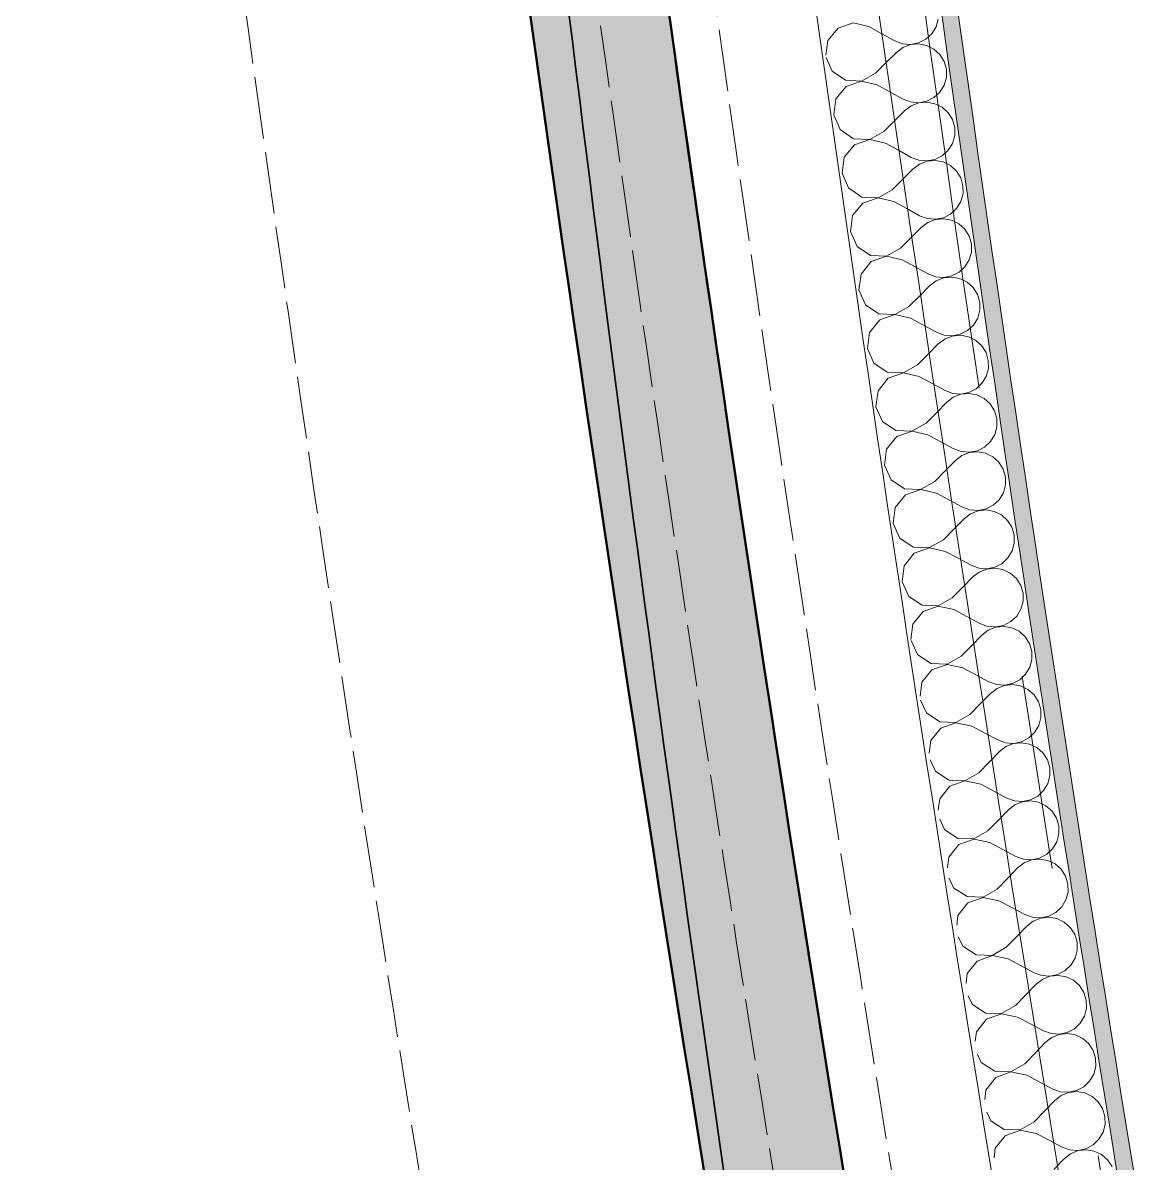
# Model space of a CAD drawing. Header units: millimetres. Extents: x -99530 to 90294, y -97212 to 56397.
# Drawn here: x -42573 to -41765, y -63266 to -62438 of the extents above; entities that cross this region are included whole.
import ezdxf
from ezdxf.enums import TextEntityAlignment as Align

# ---------------------------------------------------------------- set-up
doc = ezdxf.new("R2010")
doc.units = ezdxf.units.MM
doc.header["$MEASUREMENT"] = 0
doc.linetypes.add('Double Dashed', pattern=[1093.611073, 529.166651, -211.666656, 141.111112, -211.666656])
doc.linetypes.add('Hidden Line', pattern=[55, 45, -10])
for name, color, linetype in [('A-25-M_Wall_Ext', 7, 'Continuous'), ('A-25-M_Wall_Int', 7, 'Continuous'), ('New_A-15-MG_Structural_Grid_Phase_2', 7, 'Continuous'), ('New_A-20-M_Floor_Slab', 7, 'Continuous'), ('New_A-20-M_Hard_Landscape', 7, 'Continuous'), ('New_A-25-M_Wall_Ext', 7, 'Continuous')]:
    doc.layers.add(name, color=color, linetype=linetype)
for name, color, linetype, lineweight, true_color in [('A-25-M_Wall_Ext_Pen_No__107', 7, 'Continuous', 15, 0xa6a6a6), ('A-25-M_Wall_Ext_Pen_No__27', 7, 'Continuous', 50, 0x2a2a2a), ('A-25-M_Wall_Int_Pen_No__107', 7, 'Continuous', 15, 0xa6a6a6), ('A-25-M_Wall_Int_Pen_No__149', 7, 'Continuous', 0, 0x2a2a2a), ('New_A-15-MG_Structural_Grid_Phase_2_Pen_No__222', 7, 'Continuous', 13, 0x65af33), ('New_A-20-M_Hard_Landscape_Pen_No__53', 7, 'Continuous', 35, 0x444444)]:
    doc.layers.add(name, color=color, linetype=linetype, lineweight=lineweight, true_color=true_color)
for name, color, linetype, lineweight in [('A-25-M_Wall_Ext_Pen_No__87', 8, 'Continuous', 20), ('A-25-M_Wall_Int_Pen_No__193', 7, 'Continuous', 18), ('New_A-20-M_Floor_Slab_Pen_No__89', 8, 'Continuous', 20), ('New_A-25-M_Wall_Ext_Pen_No__87', 8, 'Continuous', 20)]:
    doc.layers.add(name, color=color, linetype=linetype, lineweight=lineweight)
doc.styles.add('GENERATED_STYLE_4', font='')
doc.styles.get('GENERATED_STYLE_4').set_extended_font_data('Swis721 BT')

# ---------------------------------------------------------------- blocks, each defined once
blk = doc.blocks.new('Mesh_2_1', base_point=(-42312.96, -61137.43))
at = {"layer": 'New_A-20-M_Hard_Landscape_Pen_No__53', "linetype": 'Continuous', "flags": 128}
blk.add_lwpolyline([(-42312.96, -61137.43), (-44611.59, -60132.63), (-45011.26, -60153.1), (-44779.44, -64647.12, 0.101309), (-40900.75, -69852.74, -0.324783), (-40933.13, -67038.12, -0.084886), (-41989.51, -63759.27, -0.016705)], format="xyb", close=True, dxfattribs=at)
blk = doc.blocks.new('Slab_56_1', base_point=(-44734.13, -52924.74))
at = {"layer": 'New_A-20-M_Floor_Slab_Pen_No__89', "linetype": 'Continuous', "flags": 128}
blk.add_lwpolyline([(-44734.13, -52924.74), (-44734.3, -52924.72, -0.179811), (-34721.45, -33027.69), (-34721.92, -33027.18), (-25959.6, -24873.2), (-20981.62, -27043.85), (-17009.56, -17934.66), (-17703.34, -17189.12), (-11222.85, -11158.55), (-10852.64, -11556.37), (-2918.66, -4173.23), (921.42, -599.75), (3259.49, -1619.27), (2636.44, -2195.91), (2144.41, -3324.28), (-4596.33, -18782.94), (-10337.07, -31948.28), (-13252.03, -30677.22), (-20095.26, -46371.16, -0.415568), (-30017.22, -50195.91), (-38341.96, -69287.69, -0.234037), (-41521.39, -64901.11, -0.022084), (-42146.95, -60901.38), (-44895.69, -59706.59, -0.043731)], format="xyb", close=True, dxfattribs=at)
blk = doc.blocks.new('Wall_233_1', base_point=(-42264.59, -61095.29))
at = {"layer": 'New_A-25-M_Wall_Ext_Pen_No__87', "linetype": 'Hidden Line'}
for radius, start in [(37234.44, 185.847464), (37284.44, 185.892366)]:
    blk.add_arc((-5223.89, -57301.83), radius, start, 191.659248, dxfattribs=at)
blk = doc.blocks.new('Wall_322_1', base_point=(-42261.67, -61124.25))
at = {"layer": 'A-25-M_Wall_Ext_Pen_No__107', "linetype": 'Continuous', "lineweight": 0, "true_color": 0x535353}
blk.add_hatch(color=251, dxfattribs=at).paths.add_polyline_path([(-42361.13, -61134.57, 0.025045), (-41783.48, -64868.72), (-41685.55, -64848.5, -0.025045), (-42261.67, -61124.25)])
at = {"layer": 'A-25-M_Wall_Ext_Pen_No__27', "linetype": 'Continuous'}
for radius in [37641.11, 37741.11]:
    blk.add_arc((-4821.59, -57239.2), radius, 185.924212, 191.662952, dxfattribs=at)
blk = doc.blocks.new('Wall_420_1', base_point=(-42568.57, -61112.06))
at = {"layer": 'A-25-M_Wall_Ext_Pen_No__87', "linetype": 'Hidden Line'}
for radius, end in [(37200.42, 192.529439), (37539.42, 192.534789)]:
    blk.add_arc((-5223.03, -57301.65), radius, 185.825796, end, dxfattribs=at)
blk = doc.blocks.new('*X1075')
at = {"layer": 'A-25-M_Wall_Int_Pen_No__107', "linetype": 'Continuous'}
for p, q in [((-41907.22, -62434.93), (-41908.84, -62440.6)), ((-41987.54, -62450.52), (-41980.07, -62441.5)), ((-41980.07, -62441.5), (-41968.97, -62437.75)), ((-41968.97, -62437.75), (-41957.57, -62440.39)), ((-41957.57, -62440.39), (-41948.19, -62445.56)), ((-41908.84, -62440.6), (-41911.94, -62445.62)), ((-41989.02, -62461.2), (-41987.54, -62450.52)), ((-41948.19, -62445.56), (-41938.81, -62450.73)), ((-41933.29, -62452.84), (-41938.81, -62450.73)), ((-41921.59, -62452.26), (-41927.4, -62453.36)), ((-41916.3, -62449.61), (-41921.59, -62452.26)), ((-41911.94, -62445.62), (-41916.3, -62449.61)), ((-41945.21, -62466.75), (-41937.62, -62459.2)), ((-41937.62, -62459.2), (-41932.89, -62455.65)), ((-41927.4, -62453.36), (-41933.29, -62452.84)), ((-41932.89, -62455.65), (-41927.37, -62453.53)), ((-41927.37, -62453.53), (-41921.49, -62452.99)), ((-41921.49, -62452.99), (-41915.68, -62454.08)), ((-41915.68, -62454.08), (-41910.39, -62456.71)), ((-41910.39, -62456.71), (-41906.02, -62460.68)), ((-41984.41, -62472.82), (-41988.79, -62462.92)), ((-41952.8, -62474.31), (-41945.21, -62466.75)), ((-41906.02, -62460.68), (-41902.9, -62465.7)), ((-41902.9, -62465.7), (-41901.28, -62471.37)), ((-41974.74, -62479.44), (-41984.41, -62472.82)), ((-41952.8, -62474.31), (-41963.05, -62479.99)), ((-41901.28, -62471.37), (-41901.27, -62477.26)), ((-41981.57, -62492.95), (-41974.11, -62483.92)), ((-41963.05, -62479.99), (-41974.74, -62479.44)), ((-41974.11, -62483.92), (-41963.02, -62480.16)), ((-41963.02, -62480.16), (-41951.61, -62482.78)), ((-41951.61, -62482.78), (-41942.22, -62487.94)), ((-41902.88, -62482.94), (-41905.98, -62487.97)), ((-41901.27, -62477.26), (-41902.88, -62482.94)), ((-41983.16, -62504.55), (-41981.57, -62492.95)), ((-41942.22, -62487.94), (-41932.84, -62493.1)), ((-41927.32, -62495.2), (-41932.84, -62493.1)), ((-41910.34, -62491.96), (-41915.62, -62494.61)), ((-41905.98, -62487.97), (-41910.34, -62491.96)), ((-41939.23, -62509.13), (-41931.64, -62501.57)), ((-41931.64, -62501.57), (-41926.92, -62498.02)), ((-41921.43, -62495.72), (-41927.32, -62495.2)), ((-41926.92, -62498.02), (-41921.4, -62495.89)), ((-41915.62, -62494.61), (-41921.43, -62495.72)), ((-41921.4, -62495.89), (-41915.52, -62495.35)), ((-41915.52, -62495.35), (-41909.7, -62496.43)), ((-41909.7, -62496.43), (-41904.41, -62499.05)), ((-41904.41, -62499.05), (-41900.04, -62503.02)), ((-41978.41, -62515.25), (-41983.16, -62504.55)), ((-41946.81, -62516.7), (-41939.23, -62509.13)), ((-41900.04, -62503.02), (-41896.92, -62508.03)), ((-41896.92, -62508.03), (-41895.29, -62513.7)), ((-41968.74, -62521.85), (-41978.41, -62515.25)), ((-41946.81, -62516.7), (-41957.04, -62522.39)), ((-41895.29, -62513.7), (-41895.28, -62519.6)), ((-41975.55, -62535.37), (-41968.11, -62526.33)), ((-41957.04, -62522.39), (-41968.74, -62521.85)), ((-41968.11, -62526.33), (-41957.02, -62522.56)), ((-41957.02, -62522.56), (-41945.6, -62525.17)), ((-41945.6, -62525.17), (-41936.21, -62530.32)), ((-41896.88, -62525.27), (-41899.97, -62530.3)), ((-41895.28, -62519.6), (-41896.88, -62525.27)), ((-41936.21, -62530.32), (-41926.82, -62535.47)), ((-41904.32, -62534.3), (-41909.6, -62536.96)), ((-41899.97, -62530.3), (-41904.32, -62534.3)), ((-41977.13, -62546.97), (-41975.55, -62535.37)), ((-41921.3, -62537.57), (-41926.82, -62535.47)), ((-41925.61, -62543.94), (-41920.89, -62540.38)), ((-41915.41, -62538.07), (-41921.3, -62537.57)), ((-41920.89, -62540.38), (-41915.38, -62538.25)), ((-41909.6, -62536.96), (-41915.41, -62538.07)), ((-41915.38, -62538.25), (-41909.5, -62537.69)), ((-41909.5, -62537.69), (-41903.68, -62538.77)), ((-41903.68, -62538.77), (-41898.39, -62541.39)), ((-41898.39, -62541.39), (-41894.01, -62545.35)), ((-41972.37, -62557.67), (-41977.13, -62546.97)), ((-41940.77, -62559.08), (-41933.19, -62551.51)), ((-41933.19, -62551.51), (-41925.61, -62543.94)), ((-41894.01, -62545.35), (-41890.89, -62550.35)), ((-41890.89, -62550.35), (-41889.25, -62556.02)), ((-41962.69, -62564.26), (-41972.37, -62557.67)), ((-41940.77, -62559.08), (-41950.99, -62564.78)), ((-41889.25, -62556.02), (-41889.23, -62561.92)), ((-41950.99, -62564.78), (-41962.69, -62564.26)), ((-41962.05, -62568.74), (-41950.97, -62564.95)), ((-41950.97, -62564.95), (-41939.55, -62567.55)), ((-41939.55, -62567.55), (-41930.15, -62572.69)), ((-41890.82, -62567.6), (-41893.91, -62572.63)), ((-41889.23, -62561.92), (-41890.82, -62567.6)), ((-41969.49, -62577.78), (-41962.05, -62568.74)), ((-41930.15, -62572.69), (-41920.76, -62577.83)), ((-41893.91, -62572.63), (-41898.26, -62576.63)), ((-41971.05, -62589.39), (-41969.49, -62577.78)), ((-41915.23, -62579.92), (-41920.76, -62577.83)), ((-41919.54, -62586.3), (-41914.82, -62582.74)), ((-41909.34, -62580.42), (-41915.23, -62579.92)), ((-41914.82, -62582.74), (-41909.31, -62580.59)), ((-41903.53, -62579.3), (-41909.34, -62580.42)), ((-41909.31, -62580.59), (-41903.43, -62580.03)), ((-41898.26, -62576.63), (-41903.53, -62579.3)), ((-41903.43, -62580.03), (-41897.61, -62581.1)), ((-41897.61, -62581.1), (-41892.32, -62583.71)), ((-41892.32, -62583.71), (-41887.93, -62587.67)), ((-41966.28, -62600.08), (-41971.05, -62589.39)), ((-41927.11, -62593.88), (-41919.54, -62586.3)), ((-41887.93, -62587.67), (-41884.8, -62592.67)), ((-41884.8, -62592.67), (-41883.16, -62598.34)), ((-41956.59, -62606.66), (-41966.28, -62600.08)), ((-41934.67, -62601.46), (-41927.11, -62593.88)), ((-41883.16, -62598.34), (-41883.13, -62604.24)), ((-41944.89, -62607.17), (-41956.59, -62606.66)), ((-41955.95, -62611.14), (-41944.87, -62607.34)), ((-41934.67, -62601.46), (-41944.89, -62607.17)), ((-41944.87, -62607.34), (-41933.45, -62609.93)), ((-41883.13, -62604.24), (-41884.72, -62609.92)), ((-41963.37, -62620.19), (-41955.95, -62611.14)), ((-41933.45, -62609.93), (-41924.05, -62615.06)), ((-41924.05, -62615.06), (-41914.64, -62620.18)), ((-41887.8, -62614.96), (-41892.14, -62618.96)), ((-41884.72, -62609.92), (-41887.8, -62614.96)), ((-41964.92, -62631.8), (-41963.37, -62620.19)), ((-41909.11, -62622.27), (-41914.64, -62620.18)), ((-41913.41, -62628.65), (-41908.7, -62625.08)), ((-41903.22, -62622.76), (-41909.11, -62622.27)), ((-41908.7, -62625.08), (-41903.2, -62622.93)), ((-41897.42, -62621.63), (-41903.22, -62622.76)), ((-41903.2, -62622.93), (-41897.31, -62622.37)), ((-41892.14, -62618.96), (-41897.42, -62621.63)), ((-41897.31, -62622.37), (-41891.5, -62623.43)), ((-41891.5, -62623.43), (-41886.19, -62626.04)), ((-41886.19, -62626.04), (-41881.81, -62629.99)), ((-41960.14, -62642.49), (-41964.92, -62631.8)), ((-41920.97, -62636.24), (-41913.41, -62628.65)), ((-41881.81, -62629.99), (-41878.67, -62634.99)), ((-41950.45, -62649.06), (-41960.14, -62642.49)), ((-41928.53, -62643.82), (-41920.97, -62636.24)), ((-41878.67, -62634.99), (-41877.02, -62640.65)), ((-41877.02, -62640.65), (-41876.99, -62646.55)), ((-41938.75, -62649.55), (-41950.45, -62649.06)), ((-41949.79, -62653.53), (-41938.72, -62649.72)), ((-41928.53, -62643.82), (-41938.75, -62649.55)), ((-41938.72, -62649.72), (-41927.3, -62652.3)), ((-41876.99, -62646.55), (-41878.57, -62652.23)), ((-41957.21, -62662.6), (-41949.79, -62653.53)), ((-41927.3, -62652.3), (-41917.89, -62657.41)), ((-41917.89, -62657.41), (-41908.48, -62662.53)), ((-41881.65, -62657.27), (-41885.98, -62661.28)), ((-41878.57, -62652.23), (-41881.65, -62657.27)), ((-41958.75, -62674.2), (-41957.21, -62662.6)), ((-41902.95, -62664.61), (-41908.48, -62662.53)), ((-41907.24, -62671), (-41902.54, -62667.42)), ((-41897.06, -62665.1), (-41902.95, -62664.61)), ((-41902.54, -62667.42), (-41897.03, -62665.27)), ((-41891.25, -62663.96), (-41897.06, -62665.1)), ((-41897.03, -62665.27), (-41891.15, -62664.69)), ((-41885.98, -62661.28), (-41891.25, -62663.96)), ((-41891.15, -62664.69), (-41885.33, -62665.75)), ((-41885.33, -62665.75), (-41880.03, -62668.35)), ((-41953.95, -62684.88), (-41958.75, -62674.2)), ((-41914.79, -62678.59), (-41907.24, -62671)), ((-41880.03, -62668.35), (-41875.63, -62672.3)), ((-41875.63, -62672.3), (-41872.49, -62677.29)), ((-41922.34, -62686.19), (-41914.79, -62678.59)), ((-41872.49, -62677.29), (-41870.84, -62682.95)), ((-41870.84, -62682.95), (-41870.8, -62688.85)), ((-41944.25, -62691.44), (-41953.95, -62684.88)), ((-41932.55, -62691.93), (-41944.25, -62691.44)), ((-41943.59, -62695.92), (-41932.52, -62692.1)), ((-41922.34, -62686.19), (-41932.55, -62691.93)), ((-41932.52, -62692.1), (-41921.1, -62694.66)), ((-41870.8, -62688.85), (-41872.37, -62694.54)), ((-41951, -62704.99), (-41943.59, -62695.92)), ((-41921.1, -62694.66), (-41911.68, -62699.76)), ((-41911.68, -62699.76), (-41902.27, -62704.87)), ((-41875.44, -62699.58), (-41879.77, -62703.6)), ((-41872.37, -62694.54), (-41875.44, -62699.58)), ((-41952.52, -62716.6), (-41951, -62704.99)), ((-41896.73, -62706.94), (-41902.27, -62704.87)), ((-41890.84, -62707.42), (-41896.73, -62706.94)), ((-41896.32, -62709.75), (-41890.82, -62707.59)), ((-41885.04, -62706.28), (-41890.84, -62707.42)), ((-41890.82, -62707.59), (-41884.93, -62707.01)), ((-41879.77, -62703.6), (-41885.04, -62706.28)), ((-41884.93, -62707.01), (-41879.12, -62708.06)), ((-41879.12, -62708.06), (-41873.81, -62710.66)), ((-41947.71, -62727.28), (-41952.52, -62716.6)), ((-41908.56, -62720.94), (-41901.02, -62713.33)), ((-41901.02, -62713.33), (-41896.32, -62709.75)), ((-41873.81, -62710.66), (-41869.41, -62714.6)), ((-41869.41, -62714.6), (-41866.26, -62719.59)), ((-41916.1, -62728.54), (-41908.56, -62720.94)), ((-41866.26, -62719.59), (-41864.6, -62725.25)), ((-41864.6, -62725.25), (-41864.55, -62731.15)), ((-41938.01, -62733.83), (-41947.71, -62727.28)), ((-41926.31, -62734.29), (-41938.01, -62733.83)), ((-41916.1, -62728.54), (-41926.31, -62734.29)), ((-41864.55, -62731.15), (-41866.12, -62736.84)), ((-41944.74, -62747.38), (-41937.35, -62738.3)), ((-41937.35, -62738.3), (-41926.28, -62734.46)), ((-41926.28, -62734.46), (-41914.85, -62737.01)), ((-41914.85, -62737.01), (-41905.43, -62742.11)), ((-41905.43, -62742.11), (-41896.01, -62747.2)), ((-41869.19, -62741.88), (-41873.52, -62745.9)), ((-41866.12, -62736.84), (-41869.19, -62741.88)), ((-41946.25, -62758.99), (-41944.74, -62747.38)), ((-41890.47, -62749.27), (-41896.01, -62747.2)), ((-41884.58, -62749.74), (-41890.47, -62749.27)), ((-41890.05, -62752.08), (-41884.55, -62749.91)), ((-41878.78, -62748.59), (-41884.58, -62749.74)), ((-41884.55, -62749.91), (-41878.67, -62749.33)), ((-41873.52, -62745.9), (-41878.78, -62748.59)), ((-41878.67, -62749.33), (-41872.85, -62750.37)), ((-41872.85, -62750.37), (-41867.54, -62752.96)), ((-41902.29, -62763.28), (-41894.75, -62755.67)), ((-41894.75, -62755.67), (-41890.05, -62752.08)), ((-41867.54, -62752.96), (-41863.14, -62756.89)), ((-41863.14, -62756.89), (-41859.99, -62761.88)), ((-41941.43, -62769.66), (-41946.25, -62758.99)), ((-41909.82, -62770.89), (-41902.29, -62763.28)), ((-41859.99, -62761.88), (-41858.32, -62767.54)), ((-41931.71, -62776.2), (-41941.43, -62769.66)), ((-41909.82, -62770.89), (-41920.01, -62776.65)), ((-41858.26, -62773.44), (-41859.83, -62779.13)), ((-41858.32, -62767.54), (-41858.26, -62773.44)), ((-41938.43, -62789.76), (-41931.05, -62780.67)), ((-41920.01, -62776.65), (-41931.71, -62776.2)), ((-41931.05, -62780.67), (-41919.99, -62776.82)), ((-41919.99, -62776.82), (-41908.55, -62779.36)), ((-41908.55, -62779.36), (-41899.13, -62784.44)), ((-41859.83, -62779.13), (-41862.89, -62784.18)), ((-41939.93, -62801.37), (-41938.43, -62789.76)), ((-41899.13, -62784.44), (-41889.7, -62789.52)), ((-41884.16, -62791.58), (-41889.7, -62789.52)), ((-41878.27, -62792.05), (-41884.16, -62791.58)), ((-41872.47, -62790.89), (-41878.27, -62792.05)), ((-41878.24, -62792.22), (-41872.36, -62791.63)), ((-41867.21, -62788.2), (-41872.47, -62790.89)), ((-41872.36, -62791.63), (-41866.54, -62792.67)), ((-41862.89, -62784.18), (-41867.21, -62788.2)), ((-41895.96, -62805.61), (-41888.43, -62797.99)), ((-41888.43, -62797.99), (-41883.74, -62794.4)), ((-41883.74, -62794.4), (-41878.24, -62792.22)), ((-41866.54, -62792.67), (-41861.23, -62795.25)), ((-41861.23, -62795.25), (-41856.82, -62799.18)), ((-41856.82, -62799.18), (-41853.66, -62804.16)), ((-41935.1, -62812.04), (-41939.93, -62801.37)), ((-41903.48, -62813.23), (-41895.96, -62805.61)), ((-41853.66, -62804.16), (-41851.99, -62809.82)), ((-41925.37, -62818.56), (-41935.1, -62812.04)), ((-41903.48, -62813.23), (-41913.67, -62819)), ((-41851.93, -62815.72), (-41853.48, -62821.41)), ((-41851.99, -62809.82), (-41851.93, -62815.72)), ((-41932.08, -62832.13), (-41924.7, -62823.04)), ((-41913.67, -62819), (-41925.37, -62818.56)), ((-41924.7, -62823.04), (-41913.65, -62819.17)), ((-41913.65, -62819.17), (-41902.21, -62821.7)), ((-41902.21, -62821.7), (-41892.78, -62826.77)), ((-41853.48, -62821.41), (-41856.54, -62826.46)), ((-41933.56, -62843.75), (-41932.08, -62832.13)), ((-41892.78, -62826.77), (-41883.35, -62831.84)), ((-41877.8, -62833.89), (-41883.35, -62831.84)), ((-41866.11, -62833.19), (-41871.91, -62834.36)), ((-41860.86, -62830.49), (-41866.11, -62833.19)), ((-41856.54, -62826.46), (-41860.86, -62830.49)), ((-41889.59, -62847.93), (-41882.07, -62840.3)), ((-41882.07, -62840.3), (-41877.38, -62836.71)), ((-41871.91, -62834.36), (-41877.8, -62833.89)), ((-41877.38, -62836.71), (-41871.88, -62834.53)), ((-41871.88, -62834.53), (-41866, -62833.93)), ((-41866, -62833.93), (-41860.18, -62834.96)), ((-41860.18, -62834.96), (-41854.86, -62837.53)), ((-41854.86, -62837.53), (-41850.46, -62841.46)), ((-41850.46, -62841.46), (-41847.29, -62846.44)), ((-41928.71, -62854.41), (-41933.56, -62843.75)), ((-41897.1, -62855.56), (-41889.59, -62847.93)), ((-41847.29, -62846.44), (-41845.61, -62852.09)), ((-41918.98, -62860.92), (-41928.71, -62854.41)), ((-41897.1, -62855.56), (-41907.28, -62861.35)), ((-41845.54, -62857.99), (-41847.09, -62863.69)), ((-41845.61, -62852.09), (-41845.54, -62857.99)), ((-41925.67, -62874.5), (-41918.31, -62865.39)), ((-41907.28, -62861.35), (-41918.98, -62860.92)), ((-41918.31, -62865.39), (-41907.26, -62861.52)), ((-41907.26, -62861.52), (-41895.82, -62864.03)), ((-41895.82, -62864.03), (-41886.38, -62869.09)), ((-41847.09, -62863.69), (-41850.14, -62868.74)), ((-41927.1, -62885.79), (-41925.67, -62874.5)), ((-41886.38, -62869.09), (-41876.94, -62874.15)), ((-41871.4, -62876.2), (-41876.94, -62874.15)), ((-41854.45, -62872.78), (-41859.71, -62875.48)), ((-41850.14, -62868.74), (-41854.45, -62872.78)), ((-41883.16, -62890.25), (-41875.65, -62882.61)), ((-41875.65, -62882.61), (-41870.97, -62879.01)), ((-41865.5, -62876.65), (-41871.4, -62876.2)), ((-41870.97, -62879.01), (-41865.48, -62876.82)), ((-41859.71, -62875.48), (-41865.5, -62876.65)), ((-41865.48, -62876.82), (-41859.6, -62876.22)), ((-41859.6, -62876.22), (-41853.77, -62877.24)), ((-41853.77, -62877.24), (-41848.45, -62879.81)), ((-41848.45, -62879.81), (-41844.04, -62883.73)), ((-41922.28, -62896.77), (-41927, -62886.43)), ((-41890.67, -62897.89), (-41883.16, -62890.25)), ((-41844.04, -62883.73), (-41840.87, -62888.71)), ((-41840.87, -62888.71), (-41839.18, -62894.36)), ((-41912.55, -62903.27), (-41922.28, -62896.77)), ((-41890.67, -62897.89), (-41900.84, -62903.69)), ((-41839.18, -62894.36), (-41839.11, -62900.26)), ((-41919.22, -62916.86), (-41911.86, -62907.74)), ((-41900.84, -62903.69), (-41912.55, -62903.27)), ((-41911.86, -62907.74), (-41900.82, -62903.86)), ((-41900.82, -62903.86), (-41889.38, -62906.35)), ((-41889.38, -62906.35), (-41879.93, -62911.41)), ((-41840.65, -62905.95), (-41843.69, -62911.01)), ((-41839.11, -62900.26), (-41840.65, -62905.95)), ((-41879.93, -62911.41), (-41870.49, -62916.46)), ((-41848, -62915.05), (-41853.25, -62917.77)), ((-41843.69, -62911.01), (-41848, -62915.05)), ((-41920.49, -62927), (-41919.22, -62916.86)), ((-41864.94, -62918.5), (-41870.49, -62916.46)), ((-41869.19, -62924.92), (-41864.51, -62921.31)), ((-41859.05, -62918.94), (-41864.94, -62918.5)), ((-41864.51, -62921.31), (-41859.02, -62919.11)), ((-41853.25, -62917.77), (-41859.05, -62918.94)), ((-41859.02, -62919.11), (-41853.14, -62918.5)), ((-41853.14, -62918.5), (-41847.32, -62919.52)), ((-41847.32, -62919.52), (-41841.99, -62922.08)), ((-41841.99, -62922.08), (-41837.58, -62926)), ((-41915.8, -62939.12), (-41920.02, -62929.9)), ((-41884.19, -62940.21), (-41876.69, -62932.56)), ((-41876.69, -62932.56), (-41869.19, -62924.92)), ((-41837.58, -62926), (-41834.4, -62930.97)), ((-41834.4, -62930.97), (-41832.71, -62936.62)), ((-41906.06, -62945.62), (-41915.8, -62939.12)), ((-41884.19, -62940.21), (-41894.36, -62946.02)), ((-41832.71, -62936.62), (-41832.62, -62942.52)), ((-41894.36, -62946.02), (-41906.06, -62945.62)), ((-41905.37, -62950.09), (-41894.33, -62946.19)), ((-41894.33, -62946.19), (-41882.89, -62948.67)), ((-41882.89, -62948.67), (-41873.44, -62953.71)), ((-41834.16, -62948.22), (-41837.2, -62953.28)), ((-41832.62, -62942.52), (-41834.16, -62948.22)), ((-41912.71, -62959.21), (-41905.37, -62950.09)), ((-41873.44, -62953.71), (-41863.99, -62958.75)), ((-41841.5, -62957.32), (-41846.75, -62960.04)), ((-41837.2, -62953.28), (-41841.5, -62957.32)), ((-41913.85, -62968.36), (-41912.71, -62959.21)), ((-41858.44, -62960.78), (-41863.99, -62958.75)), ((-41862.68, -62967.21), (-41858, -62963.6)), ((-41852.54, -62961.23), (-41858.44, -62960.78)), ((-41858, -62963.6), (-41852.52, -62961.4)), ((-41846.75, -62960.04), (-41852.54, -62961.23)), ((-41852.52, -62961.4), (-41846.64, -62960.78)), ((-41846.64, -62960.78), (-41840.81, -62961.79)), ((-41840.81, -62961.79), (-41835.49, -62964.34)), ((-41835.49, -62964.34), (-41831.06, -62968.26)), ((-41909.28, -62981.47), (-41913.08, -62973.19)), ((-41870.17, -62974.86), (-41862.68, -62967.21)), ((-41831.06, -62968.26), (-41827.88, -62973.23)), ((-41827.88, -62973.23), (-41826.18, -62978.87)), ((-41899.53, -62987.95), (-41909.28, -62981.47)), ((-41877.66, -62982.52), (-41887.82, -62988.34)), ((-41877.66, -62982.52), (-41870.17, -62974.86)), ((-41826.18, -62978.87), (-41826.09, -62984.77)), ((-41887.82, -62988.34), (-41899.53, -62987.95)), ((-41898.83, -62992.42), (-41887.79, -62988.51)), ((-41887.79, -62988.51), (-41876.35, -62990.98)), ((-41827.62, -62990.47), (-41830.65, -62995.54)), ((-41826.09, -62984.77), (-41827.62, -62990.47)), ((-41906.16, -63001.55), (-41898.83, -62992.42)), ((-41876.35, -62990.98), (-41866.89, -62996.01)), ((-41866.89, -62996.01), (-41857.44, -63001.04)), ((-41830.65, -62995.54), (-41834.95, -62999.59)), ((-41907.19, -63009.88), (-41906.16, -63001.55)), ((-41851.89, -63003.07), (-41857.44, -63001.04)), ((-41856.12, -63009.5), (-41851.45, -63005.88)), ((-41845.99, -63003.5), (-41851.89, -63003.07)), ((-41851.45, -63005.88), (-41845.96, -63003.67)), ((-41840.2, -63002.31), (-41845.99, -63003.5)), ((-41845.96, -63003.67), (-41840.08, -63003.05)), ((-41834.95, -62999.59), (-41840.2, -63002.31)), ((-41840.08, -63003.05), (-41834.26, -63004.05)), ((-41834.26, -63004.05), (-41828.93, -63006.6)), ((-41828.93, -63006.6), (-41824.5, -63010.51)), ((-41863.6, -63017.16), (-41856.12, -63009.5)), ((-41824.5, -63010.51), (-41821.32, -63015.47)), ((-41821.32, -63015.47), (-41819.61, -63021.12)), ((-41902.7, -63023.81), (-41906.16, -63016.3)), ((-41892.94, -63030.28), (-41902.7, -63023.81)), ((-41871.08, -63024.82), (-41863.6, -63017.16)), ((-41819.61, -63021.12), (-41819.51, -63027.02)), ((-41881.24, -63030.66), (-41892.94, -63030.28)), ((-41892.24, -63034.75), (-41881.21, -63030.83)), ((-41871.08, -63024.82), (-41881.24, -63030.66)), ((-41881.21, -63030.83), (-41869.76, -63033.28)), ((-41819.51, -63027.02), (-41821.04, -63032.72)), ((-41899.57, -63043.89), (-41892.24, -63034.75)), ((-41869.76, -63033.28), (-41860.3, -63038.3)), ((-41860.3, -63038.3), (-41850.84, -63043.32)), ((-41824.06, -63037.79), (-41828.36, -63041.84)), ((-41821.04, -63032.72), (-41824.06, -63037.79)), ((-41900.5, -63051.56), (-41899.57, -63043.89)), ((-41845.29, -63045.34), (-41850.84, -63043.32)), ((-41849.51, -63051.78), (-41844.84, -63048.15)), ((-41839.39, -63045.77), (-41845.29, -63045.34)), ((-41844.84, -63048.15), (-41839.36, -63045.94)), ((-41833.6, -63044.57), (-41839.39, -63045.77)), ((-41839.36, -63045.94), (-41833.48, -63045.31)), ((-41828.36, -63041.84), (-41833.6, -63044.57)), ((-41833.48, -63045.31), (-41827.66, -63046.3)), ((-41827.66, -63046.3), (-41822.33, -63048.85)), ((-41822.33, -63048.85), (-41817.89, -63052.75)), ((-41856.99, -63059.45), (-41849.51, -63051.78)), ((-41817.89, -63052.75), (-41814.7, -63057.71)), ((-41896.08, -63066.14), (-41899.27, -63059.22)), ((-41864.46, -63067.12), (-41856.99, -63059.45)), ((-41814.7, -63057.71), (-41812.99, -63063.36)), ((-41812.99, -63063.36), (-41812.89, -63069.25)), ((-41886.31, -63072.6), (-41896.08, -63066.14)), ((-41874.6, -63072.96), (-41886.31, -63072.6)), ((-41885.61, -63077.07), (-41874.58, -63073.13)), ((-41864.46, -63067.12), (-41874.6, -63072.96)), ((-41874.58, -63073.13), (-41863.13, -63075.58)), ((-41812.89, -63069.25), (-41814.4, -63074.96)), ((-41892.92, -63086.22), (-41885.61, -63077.07)), ((-41863.13, -63075.58), (-41853.66, -63080.59)), ((-41853.66, -63080.59), (-41844.19, -63085.59)), ((-41817.42, -63080.03), (-41821.71, -63084.09)), ((-41814.4, -63074.96), (-41817.42, -63080.03)), ((-41893.79, -63093.4), (-41892.92, -63086.22)), ((-41838.64, -63087.61), (-41844.19, -63085.59)), ((-41832.74, -63088.03), (-41838.64, -63087.61)), ((-41838.19, -63090.42), (-41832.71, -63088.2)), ((-41826.95, -63086.83), (-41832.74, -63088.03)), ((-41832.71, -63088.2), (-41826.84, -63087.56)), ((-41821.71, -63084.09), (-41826.95, -63086.83)), ((-41826.84, -63087.56), (-41821.01, -63088.55)), ((-41821.01, -63088.55), (-41815.67, -63091.09)), ((-41850.32, -63101.73), (-41842.86, -63094.05)), ((-41842.86, -63094.05), (-41838.19, -63090.42)), ((-41815.67, -63091.09), (-41811.24, -63094.99)), ((-41811.24, -63094.99), (-41808.04, -63099.94)), ((-41889.4, -63108.47), (-41892.41, -63101.97)), ((-41857.78, -63109.41), (-41850.32, -63101.73)), ((-41808.04, -63099.94), (-41806.32, -63105.59)), ((-41806.32, -63105.59), (-41806.21, -63111.48)), ((-41879.63, -63114.92), (-41889.4, -63108.47)), ((-41867.92, -63115.26), (-41879.63, -63114.92)), ((-41857.78, -63109.41), (-41867.92, -63115.26)), ((-41806.21, -63111.48), (-41807.72, -63117.19)), ((-41886.22, -63128.54), (-41878.92, -63119.38)), ((-41878.92, -63119.38), (-41867.9, -63115.43)), ((-41867.9, -63115.43), (-41856.44, -63117.87)), ((-41856.44, -63117.87), (-41846.97, -63122.86)), ((-41846.97, -63122.86), (-41837.5, -63127.86)), ((-41810.73, -63122.26), (-41815.02, -63126.33)), ((-41807.72, -63117.19), (-41810.73, -63122.26)), ((-41887.05, -63135.41), (-41886.22, -63128.54)), ((-41831.94, -63129.87), (-41837.5, -63127.86)), ((-41826.04, -63130.28), (-41831.94, -63129.87)), ((-41831.49, -63132.68), (-41826.02, -63130.45)), ((-41820.26, -63129.07), (-41826.04, -63130.28)), ((-41826.02, -63130.45), (-41820.14, -63129.81)), ((-41815.02, -63126.33), (-41820.26, -63129.07)), ((-41820.14, -63129.81), (-41814.31, -63130.79)), ((-41814.31, -63130.79), (-41808.97, -63133.32)), ((-41843.61, -63144), (-41836.15, -63136.31)), ((-41836.15, -63136.31), (-41831.49, -63132.68)), ((-41808.97, -63133.32), (-41804.53, -63137.21)), ((-41804.53, -63137.21), (-41801.33, -63142.17)), ((-41882.68, -63150.79), (-41885.58, -63144.55)), ((-41851.06, -63151.69), (-41843.61, -63144)), ((-41801.33, -63142.17), (-41799.6, -63147.81)), ((-41799.6, -63147.81), (-41799.48, -63153.7)), ((-41872.9, -63157.22), (-41882.68, -63150.79)), ((-41851.06, -63151.69), (-41861.2, -63157.56)), ((-41799.48, -63153.7), (-41800.99, -63159.41)), ((-41879.48, -63170.85), (-41872.19, -63161.69)), ((-41861.2, -63157.56), (-41872.9, -63157.22)), ((-41872.19, -63161.69), (-41861.17, -63157.73)), ((-41861.17, -63157.73), (-41849.71, -63160.14)), ((-41849.71, -63160.14), (-41840.23, -63165.13)), ((-41803.99, -63164.49), (-41808.28, -63168.56)), ((-41800.99, -63159.41), (-41803.99, -63164.49)), ((-41880.28, -63177.59), (-41879.48, -63170.85)), ((-41840.23, -63165.13), (-41830.75, -63170.12)), ((-41825.19, -63172.12), (-41830.75, -63170.12)), ((-41819.3, -63172.53), (-41825.19, -63172.12)), ((-41824.74, -63174.93), (-41819.27, -63172.7)), ((-41813.51, -63171.31), (-41819.3, -63172.53)), ((-41819.27, -63172.7), (-41813.39, -63172.04)), ((-41808.28, -63168.56), (-41813.51, -63171.31)), ((-41813.39, -63172.04), (-41807.56, -63173.02)), ((-41807.56, -63173.02), (-41802.22, -63175.55)), ((-41836.85, -63186.26), (-41829.4, -63178.57)), ((-41829.4, -63178.57), (-41824.74, -63174.93)), ((-41802.22, -63175.55), (-41797.78, -63179.43)), ((-41797.78, -63179.43), (-41794.57, -63184.38)), ((-41875.91, -63193.09), (-41878.78, -63186.95)), ((-41844.29, -63193.96), (-41836.85, -63186.26)), ((-41794.57, -63184.38), (-41792.84, -63190.02)), ((-41866.13, -63199.52), (-41875.91, -63193.09)), ((-41844.29, -63193.96), (-41854.42, -63199.84)), ((-41792.71, -63195.92), (-41794.21, -63201.63)), ((-41792.84, -63190.02), (-41792.71, -63195.92)), ((-41872.69, -63213.16), (-41865.41, -63203.99)), ((-41854.42, -63199.84), (-41866.13, -63199.52)), ((-41865.41, -63203.99), (-41854.39, -63200.01)), ((-41854.39, -63200.01), (-41842.93, -63202.42)), ((-41842.93, -63202.42), (-41833.45, -63207.39)), ((-41794.21, -63201.63), (-41797.21, -63206.71)), ((-41873.48, -63219.94), (-41872.69, -63213.16)), ((-41833.45, -63207.39), (-41823.96, -63212.37)), ((-41818.4, -63214.36), (-41823.96, -63212.37)), ((-41812.5, -63214.76), (-41818.4, -63214.36)), ((-41806.72, -63213.54), (-41812.5, -63214.76)), ((-41812.47, -63214.93), (-41806.6, -63214.27)), ((-41801.49, -63210.79), (-41806.72, -63213.54)), ((-41806.6, -63214.27), (-41800.77, -63215.24)), ((-41797.21, -63206.71), (-41801.49, -63210.79)), ((-41830.04, -63228.52), (-41822.6, -63220.82)), ((-41822.6, -63220.82), (-41817.95, -63217.17)), ((-41817.95, -63217.17), (-41812.47, -63214.93)), ((-41800.77, -63215.24), (-41795.42, -63217.76)), ((-41795.42, -63217.76), (-41790.98, -63221.65)), ((-41790.98, -63221.65), (-41787.76, -63226.59)), ((-41869.1, -63235.4), (-41872, -63229.18)), ((-41837.47, -63236.23), (-41830.04, -63228.52)), ((-41787.76, -63226.59), (-41786.02, -63232.23)), ((-41859.3, -63241.81), (-41869.1, -63235.4)), ((-41837.47, -63236.23), (-41847.59, -63242.12)), ((-41785.89, -63238.13), (-41787.38, -63243.83)), ((-41786.02, -63232.23), (-41785.89, -63238.13)), ((-41865.85, -63255.46), (-41858.58, -63246.28)), ((-41847.59, -63242.12), (-41859.3, -63241.81)), ((-41858.58, -63246.28), (-41847.57, -63242.29)), ((-41847.57, -63242.29), (-41836.1, -63244.68)), ((-41836.1, -63244.68), (-41826.61, -63249.65)), ((-41787.38, -63243.83), (-41790.38, -63248.92)), ((-41866.66, -63262.45), (-41865.85, -63255.46)), ((-41826.61, -63249.65), (-41817.12, -63254.61)), ((-41811.56, -63256.6), (-41817.12, -63254.61)), ((-41799.88, -63255.76), (-41805.66, -63256.99)), ((-41794.65, -63253), (-41799.88, -63255.76)), ((-41790.38, -63248.92), (-41794.65, -63253)), ((-41823.18, -63270.77), (-41815.75, -63263.06)), ((-41815.75, -63263.06), (-41811.1, -63259.41)), ((-41805.66, -63256.99), (-41811.56, -63256.6)), ((-41811.1, -63259.41), (-41805.63, -63257.16)), ((-41805.63, -63257.16), (-41799.76, -63256.5)), ((-41799.76, -63256.5), (-41793.92, -63257.46)), ((-41793.92, -63257.46), (-41788.58, -63259.97)), ((-41788.58, -63259.97), (-41784.13, -63263.85)), ((-41784.13, -63263.85), (-41780.9, -63268.79))]:
    blk.add_line(p, q, dxfattribs=at)
blk = doc.blocks.new('Wall_457_1', base_point=(-42004.5, -61659.63))
at = {"layer": 'A-25-M_Wall_Int_Pen_No__107', "linetype": 'Continuous'}
h = blk.add_hatch(dxfattribs=at)
h.set_pattern_fill('Plywood_0001', color=256, style=0, pattern_type=2)
h.set_pattern_definition([(0, (0, 0), (0, 200), [])])
h.paths.add_polyline_path([(-41348.7, -64618.43, -0.020297), (-41825.76, -61638.41), (-41843.63, -61640.54, 0.02031), (-41365.97, -64623.82)])
blk.add_hatch(color=256, dxfattribs=at).paths.add_polyline_path([(-42004.5, -61659.63, 0.020422), (-41521.44, -64672.33), (-41509.92, -64668.74, -0.020414), (-41992.59, -61658.22)])
at = {"layer": 'A-25-M_Wall_Int_Pen_No__149', "linetype": 'Continuous'}
for radius, end in [(37187.47, 191.420682), (37457.47, 191.463418)]:
    blk.add_arc((-4897.54, -57254.9), radius, 186.769546, end, dxfattribs=at)
at = {"layer": 'A-25-M_Wall_Int_Pen_No__193', "linetype": 'Continuous'}
for radius, end in [(37205.47, 191.42355), (37367.47, 191.449242), (37355.47, 191.447346)]:
    blk.add_arc((-4897.54, -57254.9), radius, 186.769546, end, dxfattribs=at)
at = {"layer": 'A-25-M_Wall_Int', "color": 250, "lineweight": 50, "true_color": 0x2a2a2a}
blk.add_blockref('*X1075', (0, 0), dxfattribs=at)
blk = doc.blocks.new('Standard grid marker_28')
at = {"layer": 'New_A-15-MG_Structural_Grid_Phase_2_Pen_No__222', "linetype": 'Double Dashed'}
blk.add_arc((0, 0), 37050.42, 0, 16.800697, dxfattribs=at)
at = {"layer": 'New_A-15-MG_Structural_Grid_Phase_2_Pen_No__222', "style": 'GENERATED_STYLE_4'}
blk.add_attdef('AC_MarkerText_1', text='', height=350, rotation=160.71411, dxfattribs=at).set_placement((37050.42, -456.61), align=Align.MIDDLE_CENTER)

msp = doc.modelspace()

# ---------------------------------------------------------------- block references
at = {"layer": 'A-25-M_Wall_Ext', "color": 250, "lineweight": 50, "true_color": 0x2a2a2a}
for name, p in [('Wall_420_1', (-42568.57, -61112.06)), ('Wall_322_1', (-42261.67, -61124.25))]:
    msp.add_blockref(name, p, dxfattribs=at)
at = {"layer": 'A-25-M_Wall_Int', "color": 250, "lineweight": 50, "true_color": 0x2a2a2a}
msp.add_blockref('Wall_457_1', (-42004.5, -61659.63), dxfattribs=at)
at = {"layer": 'New_A-15-MG_Structural_Grid_Phase_2', "color": 8, "linetype": 'Continuous', "lineweight": 15, "zscale": 1000, "rotation": 175.7263039143517}
msp.add_blockref('Standard grid marker_28', (-5223.03, -57301.65), dxfattribs=at)
at = {"layer": 'New_A-20-M_Floor_Slab', "color": 8, "linetype": 'Continuous', "lineweight": 20}
msp.add_blockref('Slab_56_1', (-44734.13, -52924.74), dxfattribs=at)
at = {"layer": 'New_A-20-M_Hard_Landscape', "color": 49, "lineweight": 35, "true_color": 0x444444}
msp.add_blockref('Mesh_2_1', (-42312.96, -61137.43), dxfattribs=at)
at = {"layer": 'New_A-25-M_Wall_Ext', "color": 250, "lineweight": 50, "true_color": 0x2a2a2a}
msp.add_blockref('Wall_233_1', (-42264.59, -61095.29), dxfattribs=at)

doc.saveas('drawing.dxf')
